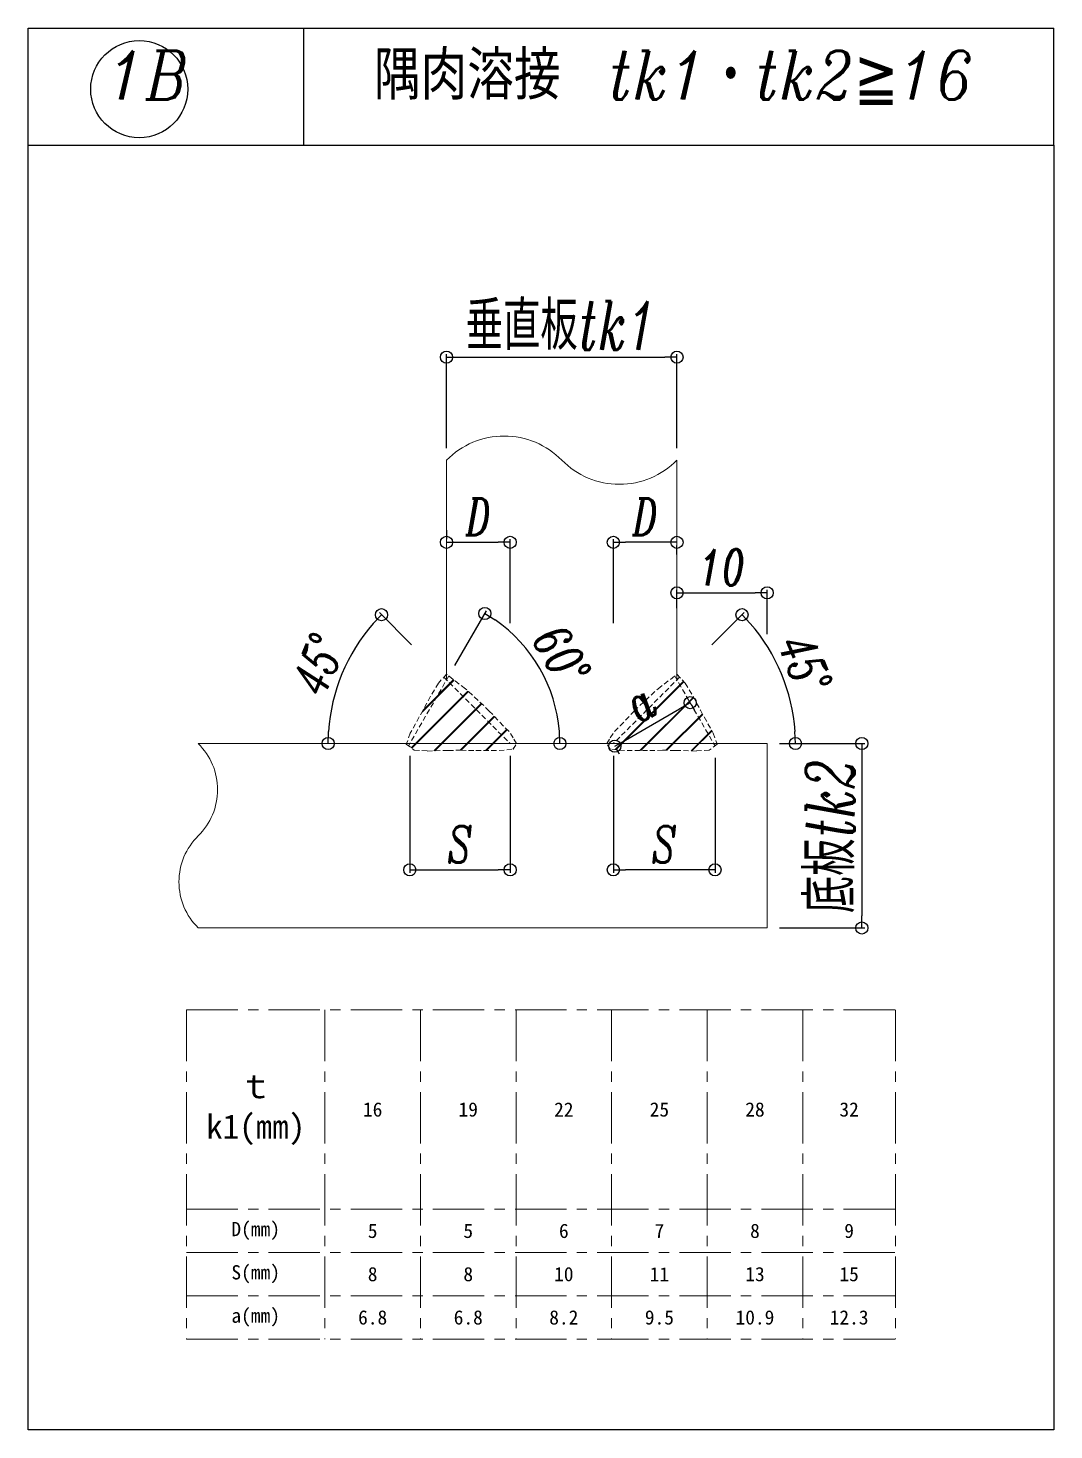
# Model space of a CAD drawing. Header units: millimetres. Extents: x -2880 to 3894, y -2977 to 4857.
# Drawn here: x -373 to 262, y 2546 to 3413 of the extents above; entities that cross this region are included whole.
import ezdxf
from ezdxf.enums import TextEntityAlignment as Align

# ---------------------------------------------------------------- set-up
doc = ezdxf.new("R2010")
doc.units = ezdxf.units.MM
doc.header["$MEASUREMENT"] = 0
doc.linetypes.add('CENTER', pattern=[50.8, 31.75, -6.35, 6.35, -6.35])
doc.linetypes.add('HIDDEN2', pattern=[4.7625, 3.175, -1.5875])
for name, color, linetype, lineweight in [('hadan', 1, 'HIDDEN2', 15), ('寸法', 7, 'Continuous', 15), ('金物', 5, 'Continuous', 18)]:
    doc.layers.add(name, color=color, linetype=linetype, lineweight=lineweight)
doc.layers.add('yokozakutsu', color=2, linetype='Continuous')
doc.styles.add('DLSTANDARD1', font='italic.shx', dxfattribs={"width": 0.7, "bigfont": 'extfont.shx'})
doc.styles.get("Standard").update_dxf_attribs({"font": 'arial.ttf'})
doc.dimstyles.new('一般寸法', dxfattribs={"dimscale": 1.5, "dimtxt": 15, "dimasz": 5, "dimexe": 1.25, "dimexo": 5, "dimgap": 3, "dimtad": 1, "dimtxsty": 'DLSTANDARD1', "dimblk": 'ORIGIN', "dimcen": 0, "dimclrd": 256, "dimclre": 256, "dimclrt": 256, "dimadec": 0, "dimazin": 0, "dimtfac": 1, "dimtmove": 0, "dimatfit": 3, "dimfxl": 0, "dimarcsym": 0})
pattern_1 = [(45, (-154.731, 2964.818), (-7.95495, 7.95495), []), (45, (-154.169, 2964.818), (-7.95495, 7.95495), [])]

# ---------------------------------------------------------------- blocks, each defined once
blk = doc.blocks.new('_Origin')
at = {"color": 0, "linetype": 'ByBlock', "lineweight": -2}
blk.add_line((0, 0), (-1, 0), dxfattribs=at)
blk.add_circle((0, 0), 0.5, dxfattribs=at)
blk = doc.blocks.new('*D201')
at = {"layer": 'Defpoints', "color": 0}
for p in [(-136.57, 2970.56), (-74.46, 2970.57), (-74.46, 2892.51)]:
    blk.add_point(p, dxfattribs=at)
at = {"layer": '寸法', "lineweight": -2}
for p, q in [((-136.57, 2963.06), (-136.57, 2890.63)), ((-74.46, 2963.07), (-74.46, 2890.63)), ((-129.07, 2892.51), (-81.96, 2892.51))]:
    blk.add_line(p, q, dxfattribs=at)
at = {"layer": '寸法', "lineweight": -2, "xscale": 7.5, "yscale": 7.5, "zscale": 7.5, "rotation": 180}
blk.add_blockref('_Origin', (-136.57, 2892.51), dxfattribs=at)
at = {"layer": '寸法', "lineweight": -2, "xscale": 7.5, "yscale": 7.5, "zscale": 7.5}
blk.add_blockref('_Origin', (-74.46, 2892.51), dxfattribs=at)
at = {"layer": '寸法', "insert": (-105.51, 2908.26), "char_height": 22.5, "attachment_point": 5, "style": 'DLSTANDARD1'}
blk.add_mtext('S', dxfattribs=at)
blk = doc.blocks.new('*D516')
at = {"layer": 'Defpoints', "color": 0}
for p in [(-171.96, 3026.89), (-130.12, 3026.28), (-267.35, 2970.56), (-74.46, 2970.57), (84.52, 2970.56)]:
    blk.add_point(p, dxfattribs=at)
at = {"layer": '寸法', "lineweight": -2}
blk.add_line((-135.42, 3031.58), (-155.37, 3051.55), dxfattribs=at)
blk.add_arc((-74.45, 2970.56), 112.61, 138.79312, 176.18316, dxfattribs=at)
at = {"layer": '寸法', "lineweight": -2, "xscale": 7.5, "yscale": 7.5, "zscale": 7.5}
for p, rotation in [((-154.04, 3050.22), 46.88470358776651), ((-187.06, 2970.56), 268.0915786912375)]:
    blk.add_blockref('_Origin', p, dxfattribs=dict(at, rotation=rotation))
at = {"layer": '寸法', "insert": (-193.03, 3019.71), "char_height": 22.5, "attachment_point": 5, "rotation": 67.48814, "style": 'DLSTANDARD1'}
blk.add_mtext('45%%d', dxfattribs=at)
blk = doc.blocks.new('*D202')
at = {"layer": 'Defpoints', "color": 0}
for p in [(-113.81, 3094.97), (-74.46, 3094.97), (-74.46, 3037.46)]:
    blk.add_point(p, dxfattribs=at)
at = {"layer": '寸法', "linetype": 'ByBlock', "lineweight": -2}
for p, q in [((-113.81, 3102.47), (-113.81, 3096.84)), ((-106.31, 3094.97), (-81.96, 3094.97)), ((-74.46, 3044.96), (-74.46, 3096.84))]:
    blk.add_line(p, q, dxfattribs=at)
at = {"layer": '寸法', "lineweight": -2, "xscale": 7.5, "yscale": 7.5, "zscale": 7.5, "rotation": 180}
blk.add_blockref('_Origin', (-113.81, 3094.97), dxfattribs=at)
at = {"layer": '寸法', "lineweight": -2, "xscale": 7.5, "yscale": 7.5, "zscale": 7.5}
blk.add_blockref('_Origin', (-74.46, 3094.97), dxfattribs=at)
at = {"layer": '寸法', "insert": (-94.13, 3110.72), "char_height": 22.5, "attachment_point": 5, "style": 'DLSTANDARD1'}
blk.add_mtext('D', dxfattribs=at)
blk = doc.blocks.new('*D517')
at = {"layer": 'Defpoints', "color": 0}
for p in [(-112.43, 3012.34), (-49.29, 3002.32), (-267.35, 2970.56), (-137.35, 2969.22), (84.52, 2970.56)]:
    blk.add_point(p, dxfattribs=at)
at = {"layer": '寸法', "linetype": 'ByBlock', "lineweight": -2}
blk.add_line((-108.67, 3018.83), (-89.16, 3052.6), dxfattribs=at)
blk.add_arc((-136.57, 2970.56), 92.88, 4.62801, 55.34828, dxfattribs=at)
at = {"layer": '寸法', "lineweight": -2, "xscale": 7.5, "yscale": 7.5, "zscale": 7.5}
for p, rotation in [((-90.1, 3050.98), 147.6622789012989), ((-43.69, 2970.56), 272.3140033777083)]:
    blk.add_blockref('_Origin', p, dxfattribs=dict(at, rotation=rotation))
at = {"layer": '寸法', "insert": (-42.48, 3024.86), "char_height": 22.5, "attachment_point": 5, "rotation": 299.98814, "style": 'DLSTANDARD1'}
blk.add_mtext('60%%d', dxfattribs=at)
blk = doc.blocks.new('*D518')
at = {"layer": 'Defpoints', "color": 0}
for p in [(-10.65, 2970.57), (52.23, 2969.22), (-10.65, 2892.51)]:
    blk.add_point(p, dxfattribs=at)
at = {"layer": '寸法', "lineweight": -2}
for p, q in [((-10.65, 2963.07), (-10.65, 2890.63)), ((52.23, 2961.72), (52.23, 2890.63)), ((44.73, 2892.51), (-3.15, 2892.51))]:
    blk.add_line(p, q, dxfattribs=at)
at = {"layer": '寸法', "lineweight": -2, "xscale": 7.5, "yscale": 7.5, "zscale": 7.5, "rotation": 180}
blk.add_blockref('_Origin', (-10.65, 2892.51), dxfattribs=at)
at = {"layer": '寸法', "lineweight": -2, "xscale": 7.5, "yscale": 7.5, "zscale": 7.5}
blk.add_blockref('_Origin', (52.23, 2892.51), dxfattribs=at)
at = {"layer": '寸法', "insert": (20.79, 2908.26), "char_height": 22.5, "attachment_point": 5, "style": 'DLSTANDARD1'}
blk.add_mtext('S', dxfattribs=at)
blk = doc.blocks.new('*D519')
at = {"layer": 'Defpoints', "color": 0}
for p in [(45.01, 3026.28), (98.1, 2999.72), (-194.63, 2970.56), (-10.65, 2970.57), (182.24, 2970.56)]:
    blk.add_point(p, dxfattribs=at)
at = {"layer": '寸法', "lineweight": -2}
blk.add_line((50.31, 3031.58), (70.26, 3051.55), dxfattribs=at)
blk.add_arc((-10.66, 2970.56), 112.61, 3.81684, 41.20688, dxfattribs=at)
at = {"layer": '寸法', "lineweight": -2, "xscale": 7.5, "yscale": 7.5, "zscale": 7.5}
for p, rotation in [((68.93, 3050.22), 133.115296412233), ((101.94, 2970.56), 271.9084213087626)]:
    blk.add_blockref('_Origin', p, dxfattribs=dict(at, rotation=rotation))
at = {"layer": '寸法', "insert": (107.91, 3019.71), "char_height": 22.5, "attachment_point": 5, "rotation": 292.51186, "style": 'DLSTANDARD1'}
blk.add_mtext('45%%d', dxfattribs=at)
blk = doc.blocks.new('*D203')
at = {"layer": 'Defpoints', "color": 0}
for p in [(-10.65, 3094.97), (28.69, 3094.97), (-10.65, 3037.46)]:
    blk.add_point(p, dxfattribs=at)
at = {"layer": '寸法', "linetype": 'ByBlock', "lineweight": -2}
for p, q in [((-10.65, 3044.96), (-10.65, 3096.84)), ((21.19, 3094.97), (-3.15, 3094.97)), ((28.69, 3087.47), (28.69, 3093.09))]:
    blk.add_line(p, q, dxfattribs=at)
at = {"layer": '寸法', "lineweight": -2, "xscale": 7.5, "yscale": 7.5, "zscale": 7.5, "rotation": 180}
blk.add_blockref('_Origin', (-10.65, 3094.97), dxfattribs=at)
at = {"layer": '寸法', "lineweight": -2, "xscale": 7.5, "yscale": 7.5, "zscale": 7.5}
blk.add_blockref('_Origin', (28.69, 3094.97), dxfattribs=at)
at = {"layer": '寸法', "insert": (9.02, 3110.72), "char_height": 22.5, "attachment_point": 5, "style": 'DLSTANDARD1'}
blk.add_mtext('D', dxfattribs=at)
blk = doc.blocks.new('*D204')
at = {"layer": 'Defpoints', "color": 0}
for p in [(35.9, 2997.48), (36.85, 2995.83), (-10.65, 2970.57)]:
    blk.add_point(p, dxfattribs=at)
at = {"layer": '寸法', "linetype": 'ByBlock', "lineweight": -2}
for p, q in [((-3.21, 2972.68), (30.36, 2992.08)), ((39.65, 2990.98), (37.79, 2994.21)), ((-6.9, 2964.08), (-8.76, 2967.3))]:
    blk.add_line(p, q, dxfattribs=at)
at = {"layer": '寸法', "lineweight": -2, "xscale": 7.5, "yscale": 7.5, "zscale": 7.5}
for p, rotation in [((36.85, 2995.83), 30.02371772099437), ((-9.7, 2968.92), 210.0237177209944)]:
    blk.add_blockref('_Origin', p, dxfattribs=dict(at, rotation=rotation))
at = {"layer": '寸法', "insert": (5.69, 2996.01), "char_height": 22.5, "attachment_point": 5, "rotation": 30.02372, "style": 'DLSTANDARD1'}
blk.add_mtext('a', dxfattribs=at)
blk = doc.blocks.new('*D205')
at = {"layer": 'Defpoints', "color": 0}
for p in [(-136.57, 2970.56), (-74.46, 2970.57), (-74.46, 2892.51)]:
    blk.add_point(p, dxfattribs=at)
at = {"layer": '寸法', "lineweight": -2}
for p, q in [((-136.57, 2963.06), (-136.57, 2890.63)), ((-74.46, 2963.07), (-74.46, 2890.63)), ((-129.07, 2892.51), (-81.96, 2892.51))]:
    blk.add_line(p, q, dxfattribs=at)
at = {"layer": '寸法', "lineweight": -2, "xscale": 7.5, "yscale": 7.5, "zscale": 7.5, "rotation": 180}
blk.add_blockref('_Origin', (-136.57, 2892.51), dxfattribs=at)
at = {"layer": '寸法', "lineweight": -2, "xscale": 7.5, "yscale": 7.5, "zscale": 7.5}
blk.add_blockref('_Origin', (-74.46, 2892.51), dxfattribs=at)
at = {"layer": '寸法', "insert": (-105.51, 2908.26), "char_height": 22.5, "attachment_point": 5, "style": 'DLSTANDARD1'}
blk.add_mtext('S', dxfattribs=at)
blk = doc.blocks.new('*D520')
at = {"layer": 'Defpoints', "color": 0}
for p in [(-171.96, 3026.89), (-130.12, 3026.28), (-267.35, 2970.56), (-74.46, 2970.57), (84.52, 2970.56)]:
    blk.add_point(p, dxfattribs=at)
at = {"layer": '寸法', "lineweight": -2}
blk.add_line((-135.42, 3031.58), (-155.37, 3051.55), dxfattribs=at)
blk.add_arc((-74.45, 2970.56), 112.61, 138.79312, 176.18316, dxfattribs=at)
at = {"layer": '寸法', "lineweight": -2, "xscale": 7.5, "yscale": 7.5, "zscale": 7.5}
for p, rotation in [((-154.04, 3050.22), 46.88470358776651), ((-187.06, 2970.56), 268.0915786912375)]:
    blk.add_blockref('_Origin', p, dxfattribs=dict(at, rotation=rotation))
at = {"layer": '寸法', "insert": (-193.03, 3019.71), "char_height": 22.5, "attachment_point": 5, "rotation": 67.48814, "style": 'DLSTANDARD1'}
blk.add_mtext('45%%d', dxfattribs=at)
blk = doc.blocks.new('*D521')
at = {"layer": 'Defpoints', "color": 0}
for p in [(-112.43, 3012.34), (-49.29, 3002.32), (-267.35, 2970.56), (-137.35, 2969.22), (84.52, 2970.56)]:
    blk.add_point(p, dxfattribs=at)
at = {"layer": '寸法', "linetype": 'ByBlock', "lineweight": -2}
blk.add_line((-108.67, 3018.83), (-89.16, 3052.6), dxfattribs=at)
blk.add_arc((-136.57, 2970.56), 92.88, 4.62801, 55.34828, dxfattribs=at)
at = {"layer": '寸法', "lineweight": -2, "xscale": 7.5, "yscale": 7.5, "zscale": 7.5}
for p, rotation in [((-90.1, 3050.98), 147.6622789012989), ((-43.69, 2970.56), 272.3140033777083)]:
    blk.add_blockref('_Origin', p, dxfattribs=dict(at, rotation=rotation))
at = {"layer": '寸法', "insert": (-42.48, 3024.86), "char_height": 22.5, "attachment_point": 5, "rotation": 299.98814, "style": 'DLSTANDARD1'}
blk.add_mtext('60%%d', dxfattribs=at)
blk = doc.blocks.new('*D522')
at = {"layer": 'Defpoints', "color": 0}
for p in [(-10.65, 2970.57), (52.23, 2969.22), (-10.65, 2892.51)]:
    blk.add_point(p, dxfattribs=at)
at = {"layer": '寸法', "lineweight": -2}
for p, q in [((-10.65, 2963.07), (-10.65, 2890.63)), ((52.23, 2961.72), (52.23, 2890.63)), ((44.73, 2892.51), (-3.15, 2892.51))]:
    blk.add_line(p, q, dxfattribs=at)
at = {"layer": '寸法', "lineweight": -2, "xscale": 7.5, "yscale": 7.5, "zscale": 7.5, "rotation": 180}
blk.add_blockref('_Origin', (-10.65, 2892.51), dxfattribs=at)
at = {"layer": '寸法', "lineweight": -2, "xscale": 7.5, "yscale": 7.5, "zscale": 7.5}
blk.add_blockref('_Origin', (52.23, 2892.51), dxfattribs=at)
at = {"layer": '寸法', "insert": (20.79, 2908.26), "char_height": 22.5, "attachment_point": 5, "style": 'DLSTANDARD1'}
blk.add_mtext('S', dxfattribs=at)
blk = doc.blocks.new('*D523')
at = {"layer": 'Defpoints', "color": 0}
for p in [(45.01, 3026.28), (98.1, 2999.72), (-194.63, 2970.56), (-10.65, 2970.57), (182.24, 2970.56)]:
    blk.add_point(p, dxfattribs=at)
at = {"layer": '寸法', "lineweight": -2}
blk.add_line((50.31, 3031.58), (70.26, 3051.55), dxfattribs=at)
blk.add_arc((-10.66, 2970.56), 112.61, 3.81684, 41.20688, dxfattribs=at)
at = {"layer": '寸法', "lineweight": -2, "xscale": 7.5, "yscale": 7.5, "zscale": 7.5}
for p, rotation in [((68.93, 3050.22), 133.115296412233), ((101.94, 2970.56), 271.9084213087626)]:
    blk.add_blockref('_Origin', p, dxfattribs=dict(at, rotation=rotation))
at = {"layer": '寸法', "insert": (107.91, 3019.71), "char_height": 22.5, "attachment_point": 5, "rotation": 292.51186, "style": 'DLSTANDARD1'}
blk.add_mtext('45%%d', dxfattribs=at)
blk = doc.blocks.new('*D524')
at = {"layer": 'Defpoints', "color": 0}
for p in [(84.52, 2970.56), (84.52, 2856.56), (143.03, 2856.56)]:
    blk.add_point(p, dxfattribs=at)
at = {"layer": '寸法', "linetype": 'ByBlock', "lineweight": -2}
for p, q in [((92.02, 2970.56), (144.9, 2970.56)), ((143.03, 2963.06), (143.03, 2864.06)), ((92.02, 2856.56), (144.9, 2856.56))]:
    blk.add_line(p, q, dxfattribs=at)
at = {"layer": '寸法', "lineweight": -2, "xscale": 7.5, "yscale": 7.5, "zscale": 7.5}
for p, rotation in [((143.03, 2970.56), 90), ((143.03, 2856.56), 270)]:
    blk.add_blockref('_Origin', p, dxfattribs=dict(at, rotation=rotation))
at = {"layer": '寸法', "insert": (123.53, 2913.56), "char_height": 22.5, "attachment_point": 5, "rotation": 90, "style": 'DLSTANDARD1'}
blk.add_mtext('{\\H1.3333x;底板tk2}', dxfattribs=at)
blk = doc.blocks.new('*D206')
at = {"layer": 'Defpoints', "color": 0}
for p in [(28.69, 3209.44), (-113.81, 3145.76), (28.69, 3145.76)]:
    blk.add_point(p, dxfattribs=at)
at = {"layer": '寸法', "linetype": 'ByBlock', "lineweight": -2}
for p, q in [((-113.81, 3153.26), (-113.81, 3211.31)), ((-106.31, 3209.44), (21.19, 3209.44)), ((28.69, 3153.26), (28.69, 3211.31))]:
    blk.add_line(p, q, dxfattribs=at)
at = {"layer": '寸法', "lineweight": -2, "xscale": 7.5, "yscale": 7.5, "zscale": 7.5, "rotation": 180}
blk.add_blockref('_Origin', (-113.81, 3209.44), dxfattribs=at)
at = {"layer": '寸法', "lineweight": -2, "xscale": 7.5, "yscale": 7.5, "zscale": 7.5}
blk.add_blockref('_Origin', (28.69, 3209.44), dxfattribs=at)
at = {"layer": '寸法', "insert": (-42.56, 3228.94), "char_height": 22.5, "attachment_point": 5, "style": 'DLSTANDARD1'}
blk.add_mtext('{\\H1.3333x;垂直板tk1}', dxfattribs=at)
blk = doc.blocks.new('*D207')
at = {"layer": 'Defpoints', "color": 0}
for p in [(35.9, 2997.48), (36.85, 2995.83), (-10.65, 2970.57)]:
    blk.add_point(p, dxfattribs=at)
at = {"layer": '寸法', "linetype": 'ByBlock', "lineweight": -2}
for p, q in [((-3.21, 2972.68), (30.36, 2992.08)), ((39.65, 2990.98), (37.79, 2994.21)), ((-6.9, 2964.08), (-8.76, 2967.3))]:
    blk.add_line(p, q, dxfattribs=at)
at = {"layer": '寸法', "lineweight": -2, "xscale": 7.5, "yscale": 7.5, "zscale": 7.5}
for p, rotation in [((36.85, 2995.83), 30.02371772099437), ((-9.7, 2968.92), 210.0237177209944)]:
    blk.add_blockref('_Origin', p, dxfattribs=dict(at, rotation=rotation))
at = {"layer": '寸法', "insert": (5.69, 2996.01), "char_height": 22.5, "attachment_point": 5, "rotation": 30.02372, "style": 'DLSTANDARD1'}
blk.add_mtext('a', dxfattribs=at)
blk = doc.blocks.new('*D525')
at = {"layer": 'Defpoints', "color": 0}
for p in [(84.52, 3063.71), (28.69, 3046.79), (84.52, 3030.74)]:
    blk.add_point(p, dxfattribs=at)
at = {"layer": '寸法', "linetype": 'ByBlock', "lineweight": -2}
for p, q in [((28.69, 3054.29), (28.69, 3065.59)), ((36.19, 3063.71), (77.02, 3063.71)), ((84.52, 3038.24), (84.52, 3065.59))]:
    blk.add_line(p, q, dxfattribs=at)
at = {"layer": '寸法', "lineweight": -2, "xscale": 7.5, "yscale": 7.5, "zscale": 7.5, "rotation": 180}
blk.add_blockref('_Origin', (28.69, 3063.71), dxfattribs=at)
at = {"layer": '寸法', "lineweight": -2, "xscale": 7.5, "yscale": 7.5, "zscale": 7.5}
blk.add_blockref('_Origin', (84.52, 3063.71), dxfattribs=at)
at = {"layer": '寸法', "insert": (56.61, 3079.46), "char_height": 22.5, "attachment_point": 5, "style": 'DLSTANDARD1'}
blk.add_mtext('10', dxfattribs=at)
blk = doc.blocks.new('*T208')
at = {"layer": '寸法', "linetype": 'ByBlock', "lineweight": -2}
for p, q in [((0, 0), (438.45, 0)), ((0, 0), (0, -203.58)), ((85.57, 0), (85.57, -203.58)), ((144.68, 0), (144.68, -203.58)), ((203.78, 0), (203.78, -203.58)), ((262.89, 0), (262.89, -203.58)), ((322, 0), (322, -203.58)), ((381.11, 0), (381.11, -203.58)), ((438.45, 0), (438.45, -203.58)), ((0, -123.3), (438.45, -123.3)), ((0, -150.06), (438.45, -150.06)), ((0, -176.82), (438.45, -176.82)), ((0, -203.58), (438.45, -203.58))]:
    blk.add_line(p, q, dxfattribs=at)
at = {"layer": '寸法', "color": 0, "linetype": 'CENTER', "attachment_point": 5}
for s, insert, char_height, width in [('{\\fMS Mincho|b0|i0|c128|p17;ｔk1(㎜)}', (42.78, -61.65), 15, 70.5667), ('{\\fＭＳ 明朝|b0|i0|c128;16', (115.12, -61.65), 8.8194, 44.1083), ('{\\fＭＳ 明朝|b0|i0|c128;19', (174.23, -61.65), 8.8194, 44.1083), ('{\\fＭＳ 明朝|b0|i0|c128;22', (233.34, -61.65), 8.8194, 44.1083), ('{\\fＭＳ 明朝|b0|i0|c128;25', (292.45, -61.65), 8.8194, 44.1083), ('{\\fＭＳ 明朝|b0|i0|c128;28', (351.55, -61.65), 8.8194, 44.1083), ('{\\fＭＳ 明朝|b0|i0|c128;32', (409.78, -61.65), 8.8194, 42.3444), ('{\\fＭＳ 明朝|b0|i0|c128;D(㎜)', (42.78, -136.68), 8.8194, 70.5667), ('{\\fＭＳ 明朝|b0|i0|c128;5', (115.12, -136.68), 8.8194, 44.1083), ('{\\fＭＳ 明朝|b0|i0|c128;5', (174.23, -136.68), 8.8194, 44.1083), ('{\\fＭＳ 明朝|b0|i0|c128;6', (233.34, -136.68), 8.8194, 44.1083), ('{\\fＭＳ 明朝|b0|i0|c128;7', (292.45, -136.68), 8.8194, 44.1083), ('{\\fＭＳ 明朝|b0|i0|c128;8', (351.55, -136.68), 8.8194, 44.1083), ('{\\fＭＳ 明朝|b0|i0|c128;9', (409.78, -136.68), 8.8194, 42.3444), ('{\\fＭＳ 明朝|b0|i0|c128;S(㎜)', (42.78, -163.44), 8.8194, 70.5667), ('{\\fＭＳ 明朝|b0|i0|c128;8', (115.12, -163.44), 8.8194, 44.1083), ('{\\fＭＳ 明朝|b0|i0|c128;8', (174.23, -163.44), 8.8194, 44.1083), ('{\\fＭＳ 明朝|b0|i0|c128;10', (233.34, -163.44), 8.8194, 44.1083), ('{\\fＭＳ 明朝|b0|i0|c128;11', (292.45, -163.44), 8.8194, 44.1083), ('{\\fＭＳ 明朝|b0|i0|c128;13', (351.55, -163.44), 8.8194, 44.1083), ('{\\fＭＳ 明朝|b0|i0|c128;15', (409.78, -163.44), 8.8194, 42.3444), ('{\\fＭＳ 明朝|b0|i0|c128;a(㎜)', (42.78, -190.2), 8.8194, 70.5667), ('{\\fＭＳ 明朝|b0|i0|c128;6.8', (115.12, -190.2), 8.8194, 44.1083), ('{\\fＭＳ 明朝|b0|i0|c128;6.8', (174.23, -190.2), 8.8194, 44.1083), ('{\\fＭＳ 明朝|b0|i0|c128;8.2', (233.34, -190.2), 8.8194, 44.1083), ('{\\fＭＳ 明朝|b0|i0|c128;9.5', (292.45, -190.2), 8.8194, 44.1083), ('{\\fＭＳ 明朝|b0|i0|c128;10.9', (351.55, -190.2), 8.8194, 44.1083), ('{\\fＭＳ 明朝|b0|i0|c128;12.3', (409.78, -190.2), 8.8194, 42.3444)]:
    blk.add_mtext(s, dxfattribs=dict(at, insert=insert, char_height=char_height, width=width))

msp = doc.modelspace()

# ---------------------------------------------------------------- hatches: boundary and pattern name
at = {"layer": 'hadan'}
h = msp.add_hatch(dxfattribs=at)
h.set_pattern_fill('JIS_LC_20A', color=1, scale=0.5625, style=0)
h.set_pattern_definition(pattern_1)
h.paths.add_polyline_path([(-136.253, 2977.048), (-138.562, 2970.543), (-70.498, 2970.543), (-72.552, 2974.05), (-75.169, 2978.094), (-78.739, 2981.518), (-87.391, 2990.7), (-90.792, 2994.065), (-102.14, 3004.495), (-113.807, 3013.394), (-118.861, 3007.931), (-123.734, 2999.813), (-128.336, 2991.154)])
h.paths.add_polyline_path([(-72.552, 2967.152), (-70.504, 2970.543), (-138.562, 2970.543), (-138.677, 2970.218), (-133.784, 2966.526), (-125.692, 2965.969), (-112.763, 2966.34), (-104.915, 2966.439), (-95.634, 2966.201), (-81.356, 2966.201)])
h = msp.add_hatch(dxfattribs=at)
h.set_pattern_fill('JIS_LC_20A', color=1, scale=0.5625, style=0)
h.set_pattern_definition(pattern_1)
h.paths.add_polyline_path([(-136.253, 2977.048), (-138.562, 2970.543), (-70.498, 2970.543), (-72.552, 2974.05), (-75.169, 2978.094), (-78.739, 2981.518), (-87.391, 2990.7), (-90.792, 2994.065), (-102.14, 3004.495), (-113.807, 3013.394), (-118.861, 3007.931), (-123.734, 2999.813), (-128.336, 2991.154)])
h.paths.add_polyline_path([(-72.552, 2967.152), (-70.504, 2970.543), (-138.562, 2970.543), (-138.677, 2970.218), (-133.784, 2966.526), (-125.692, 2965.969), (-112.763, 2966.34), (-104.915, 2966.439), (-95.634, 2966.201), (-81.356, 2966.201)])
h = msp.add_hatch(dxfattribs=at)
h.set_pattern_fill('JIS_LC_20A', color=1, scale=0.5625, style=0)
h.set_pattern_definition(pattern_1)
h.paths.add_polyline_path([(51.14, 2977.048), (53.448, 2970.543), (-14.616, 2970.543), (-12.562, 2974.05), (-9.945, 2978.094), (-6.375, 2981.518), (2.277, 2990.7), (5.678, 2994.065), (17.026, 3004.495), (28.693, 3013.394), (33.747, 3007.931), (38.62, 2999.813), (43.222, 2991.154)])
h.paths.add_polyline_path([(-12.562, 2967.152), (-14.609, 2970.543), (53.448, 2970.543), (53.563, 2970.218), (48.67, 2966.526), (40.578, 2965.969), (27.649, 2966.34), (19.801, 2966.439), (10.52, 2966.201), (-3.758, 2966.201)])
h = msp.add_hatch(dxfattribs=at)
h.set_pattern_fill('JIS_LC_20A', color=1, scale=0.5625, style=0)
h.set_pattern_definition(pattern_1)
h.paths.add_polyline_path([(51.14, 2977.048), (53.448, 2970.543), (-14.616, 2970.543), (-12.562, 2974.05), (-9.945, 2978.094), (-6.375, 2981.518), (2.277, 2990.7), (5.678, 2994.065), (17.026, 3004.495), (28.693, 3013.394), (33.747, 3007.931), (38.62, 2999.813), (43.222, 2991.154)])
h.paths.add_polyline_path([(-12.562, 2967.152), (-14.609, 2970.543), (53.448, 2970.543), (53.563, 2970.218), (48.67, 2966.526), (40.578, 2965.969), (27.649, 2966.34), (19.801, 2966.439), (10.52, 2966.201), (-3.758, 2966.201)])

# ---------------------------------------------------------------- linework, layer by layer
at = {"layer": 'hadan', "color": 1}
for p, q in [((-112.426, 3012.34), (-137.348, 2969.215)), ((-112.426, 3012.34), (-137.348, 2969.215)), ((-115.461, 3011.606), (-74.46, 2970.571)), ((-115.461, 3011.606), (-74.46, 2970.571)), ((30.347, 3011.606), (-10.654, 2970.571)), ((30.347, 3011.606), (-10.654, 2970.571)), ((27.312, 3012.34), (52.234, 2969.215)), ((27.312, 3012.34), (52.234, 2969.215))]:
    msp.add_line(p, q, dxfattribs=at)
for points in [[(-113.807, 3013.394), (-113.807, 3013.394), (-118.861, 3007.931), (-123.734, 2999.813), (-128.336, 2991.154), (-136.253, 2977.048), (-138.677, 2970.218), (-133.784, 2966.526), (-125.692, 2965.969), (-112.763, 2966.34), (-104.915, 2966.439), (-95.634, 2966.201), (-81.356, 2966.201), (-72.552, 2967.152), (-70.501, 2970.548), (-72.552, 2974.05), (-75.169, 2978.094), (-78.739, 2981.518), (-87.391, 2990.7), (-90.792, 2994.065), (-102.14, 3004.495), (-113.807, 3013.394), (-113.807, 3013.394), (-113.807, 3013.394), (-113.807, 3013.394)], [(-113.807, 3013.394), (-113.807, 3013.394), (-118.861, 3007.931), (-123.734, 2999.813), (-128.336, 2991.154), (-136.253, 2977.048), (-138.677, 2970.218), (-133.784, 2966.526), (-125.692, 2965.969), (-112.763, 2966.34), (-104.915, 2966.439), (-95.634, 2966.201), (-81.356, 2966.201), (-72.552, 2967.152), (-70.501, 2970.548), (-72.552, 2974.05), (-75.169, 2978.094), (-78.739, 2981.518), (-87.391, 2990.7), (-90.792, 2994.065), (-102.14, 3004.495), (-113.807, 3013.394), (-113.807, 3013.394), (-113.807, 3013.394), (-113.807, 3013.394)], [(28.693, 3013.394), (28.693, 3013.394), (33.747, 3007.931), (38.62, 2999.813), (43.222, 2991.154), (51.14, 2977.048), (53.563, 2970.218), (48.67, 2966.526), (40.578, 2965.969), (27.649, 2966.34), (19.801, 2966.439), (10.52, 2966.201), (-3.758, 2966.201), (-12.562, 2967.152), (-14.613, 2970.548), (-12.562, 2974.05), (-9.945, 2978.094), (-6.375, 2981.518), (2.277, 2990.7), (5.678, 2994.065), (17.026, 3004.495), (28.693, 3013.394), (28.693, 3013.394), (28.693, 3013.394), (28.693, 3013.394)], [(28.693, 3013.394), (28.693, 3013.394), (33.747, 3007.931), (38.62, 2999.813), (43.222, 2991.154), (51.14, 2977.048), (53.563, 2970.218), (48.67, 2966.526), (40.578, 2965.969), (27.649, 2966.34), (19.801, 2966.439), (10.52, 2966.201), (-3.758, 2966.201), (-12.562, 2967.152), (-14.613, 2970.548), (-12.562, 2974.05), (-9.945, 2978.094), (-6.375, 2981.518), (2.277, 2990.7), (5.678, 2994.065), (17.026, 3004.495), (28.693, 3013.394), (28.693, 3013.394), (28.693, 3013.394), (28.693, 3013.394)]]:
    msp.add_lwpolyline(points, dxfattribs=at)
at = {"layer": 'yokozakutsu'}
for p, q in [((-372.637, 3340.436), (-372.637, 3412.889)), ((-372.637, 3412.889), (261.851, 3412.889)), ((-202.053, 3340.436), (-202.053, 3412.889)), ((261.851, 3340.436), (261.851, 3412.889))]:
    msp.add_line(p, q, dxfattribs=at)
msp.add_lwpolyline([(-372.637, 3340.436), (261.851, 3340.436), (261.851, 2546.258), (-372.637, 2546.258)], close=True, dxfattribs=at)
msp.add_circle((-303.846, 3375.103), 30.027, dxfattribs=at)
at = {"layer": '金物', "color": 0}
for p, q in [((-113.807, 3009.95), (-113.807, 3145.764)), ((-113.807, 3009.95), (-113.807, 3145.764)), ((28.693, 3009.95), (28.693, 3145.764)), ((28.693, 3009.95), (28.693, 3145.764)), ((-267.35, 2970.563), (84.517, 2970.563)), ((-267.35, 2970.563), (84.517, 2970.563)), ((84.517, 2970.563), (84.517, 2856.563)), ((84.517, 2970.563), (84.517, 2856.563)), ((-267.35, 2856.563), (84.517, 2856.563)), ((-267.35, 2856.563), (84.517, 2856.563))]:
    msp.add_line(p, q, dxfattribs=at)
at = {"layer": '金物', "color": 1}
msp.add_line((28.693, 2970.563), (-113.807, 2970.563), dxfattribs=at)
msp.add_line((28.693, 2970.563), (-113.807, 2970.563), dxfattribs=at)
at = {"layer": '金物', "color": 0, "linetype": 'ByBlock'}
for centre, radius, start, end in [((-78.182, 3110.671), 50.006, 44.568726, 135.431274), ((-78.182, 3110.671), 50.006, 44.568726, 135.431274), ((-6.932, 3180.857), 50.006, 224.568726, 315.431274), ((-6.932, 3180.857), 50.006, 224.568726, 315.431274), ((-295.424, 2942.063), 40.005, 314.568726, 45.431274), ((-295.424, 2942.063), 40.005, 314.568726, 45.431274), ((-239.275, 2885.063), 40.005, 134.568726, 225.431274), ((-239.275, 2885.063), 40.005, 134.568726, 225.431274)]:
    msp.add_arc(centre, radius, start, end, dxfattribs=at)

# ---------------------------------------------------------------- block references
at = {"layer": '寸法', "linetype": 'CENTER'}
msp.add_blockref('*T208', (-274.619, 2805.969), dxfattribs=at)

# ---------------------------------------------------------------- texts
at = {"color": 0, "linetype": 'Continuous', "ltscale": 6, "style": 'DLSTANDARD1', "width": 0.875}
for s, p in [('1B', (-323.459, 3359.702)), ('隅肉溶接\u3000tk1・tk2≧16', (-158.725, 3359.702))]:
    msp.add_text(s, height=30, dxfattribs=at).set_placement(p, align=Align.BOTTOM_LEFT)

# ---------------------------------------------------------------- dimensions: what is measured, and where the dimension line sits
at = {"layer": '寸法', "color": 0, "linetype": 'ByBlock'}
for base, p1, p2, text, picture, middle in [((28.693, 3209.438), (-113.807, 3145.764), (28.693, 3145.764), '{\\H1.3333x;垂直板tk1}', '*D206', (-42.557, 3209.438)), ((-74.46, 3094.97), (-113.807, 3094.97), (-74.46, 3037.458), 'D', '*D202', (-94.134, 3094.97))]:
    dim = msp.add_linear_dim(base=base, p1=p1, p2=p2, text=text, dimstyle='一般寸法', dxfattribs=at)
    dim.commit()
    dim.dimension.update_dxf_attribs({"geometry": picture, "text_midpoint": middle, "dimtype": 160})
dim = msp.add_linear_dim(base=(-10.654, 3094.97), p1=(28.693, 3094.97), p2=(-10.654, 3037.458), angle=180, text='D', dimstyle='一般寸法', dxfattribs=at)
dim.commit()
dim.dimension.update_dxf_attribs({"geometry": '*D203', "text_midpoint": (9.02, 3094.97), "dimtype": 160})
at = {"layer": '寸法', "color": 1, "linetype": 'ByBlock'}
dim = msp.add_linear_dim(base=(84.517, 3063.714), p1=(28.693, 3046.788), p2=(84.517, 3030.738), text='10', dimstyle='一般寸法', dxfattribs=at)
dim.commit()
dim.dimension.update_dxf_attribs({"geometry": '*D525', "text_midpoint": (56.605, 3079.464)})
at = {"layer": '寸法', "color": 0, "linetype": 'ByBlock'}
for picture in ['*D517', '*D521']:
    dim = msp.add_angular_dim_2l(base=(-49.289, 3002.317), line1=((-267.35, 2970.563), (84.517, 2970.563)), line2=((-112.426, 3012.34), (-137.348, 2969.215)), dimstyle='一般寸法', dxfattribs=at)
    dim.commit()
    dim.dimension.update_dxf_attribs({"geometry": picture, "text_midpoint": (-42.484, 3024.857)})
at = {"layer": '寸法', "color": 0}
for base, line1, line2, picture, middle in [((-171.956, 3026.893), ((-267.35, 2970.563), (84.517, 2970.563)), ((-130.122, 3026.278), (-74.46, 2970.571)), '*D516', (-193.027, 3019.707)), ((-171.956, 3026.893), ((-267.35, 2970.563), (84.517, 2970.563)), ((-130.122, 3026.278), (-74.46, 2970.571)), '*D520', (-193.027, 3019.707)), ((98.103, 2999.722), ((182.236, 2970.563), (-194.631, 2970.563)), ((45.008, 3026.278), (-10.654, 2970.571)), '*D519', (107.913, 3019.707)), ((98.103, 2999.722), ((182.236, 2970.563), (-194.631, 2970.563)), ((45.008, 3026.278), (-10.654, 2970.571)), '*D523', (107.913, 3019.707))]:
    dim = msp.add_angular_dim_2l(base=base, line1=line1, line2=line2, dimstyle='一般寸法', dxfattribs=at)
    dim.commit()
    dim.dimension.update_dxf_attribs({"geometry": picture, "text_midpoint": middle})
at = {"layer": '寸法', "color": 1, "linetype": 'ByBlock'}
for picture in ['*D204', '*D207']:
    dim = msp.add_linear_dim(base=(36.853, 2995.83), p1=(-10.654, 2970.571), p2=(35.902, 2997.475), angle=30.023718, text='a', dimstyle='一般寸法', dxfattribs=at)
    dim.commit()
    dim.dimension.update_dxf_attribs({"geometry": picture, "text_midpoint": (13.575, 2982.377), "dimtype": 161})
at = {"layer": '寸法', "color": 0, "linetype": 'ByBlock'}
dim = msp.add_linear_dim(base=(143.026, 2856.563), p1=(84.517, 2970.563), p2=(84.517, 2856.563), angle=90, text='{\\H1.3333x;底板tk2}', dimstyle='一般寸法', dxfattribs=at)
dim.commit()
dim.dimension.update_dxf_attribs({"geometry": '*D524', "text_midpoint": (123.526, 2913.563)})
at = {"layer": '寸法', "color": 0}
for picture in ['*D201', '*D205']:
    dim = msp.add_linear_dim(base=(-74.46, 2892.508), p1=(-136.569, 2970.563), p2=(-74.46, 2970.571), text='S', dimstyle='一般寸法', dxfattribs=at)
    dim.commit()
    dim.dimension.update_dxf_attribs({"geometry": picture, "text_midpoint": (-105.514, 2908.258)})
for picture in ['*D518', '*D522']:
    dim = msp.add_linear_dim(base=(-10.654, 2892.508), p1=(52.234, 2969.215), p2=(-10.654, 2970.571), angle=180, text='S', dimstyle='一般寸法', dxfattribs=at)
    dim.commit()
    dim.dimension.update_dxf_attribs({"geometry": picture, "text_midpoint": (20.79, 2908.258)})

doc.saveas('drawing.dxf')
